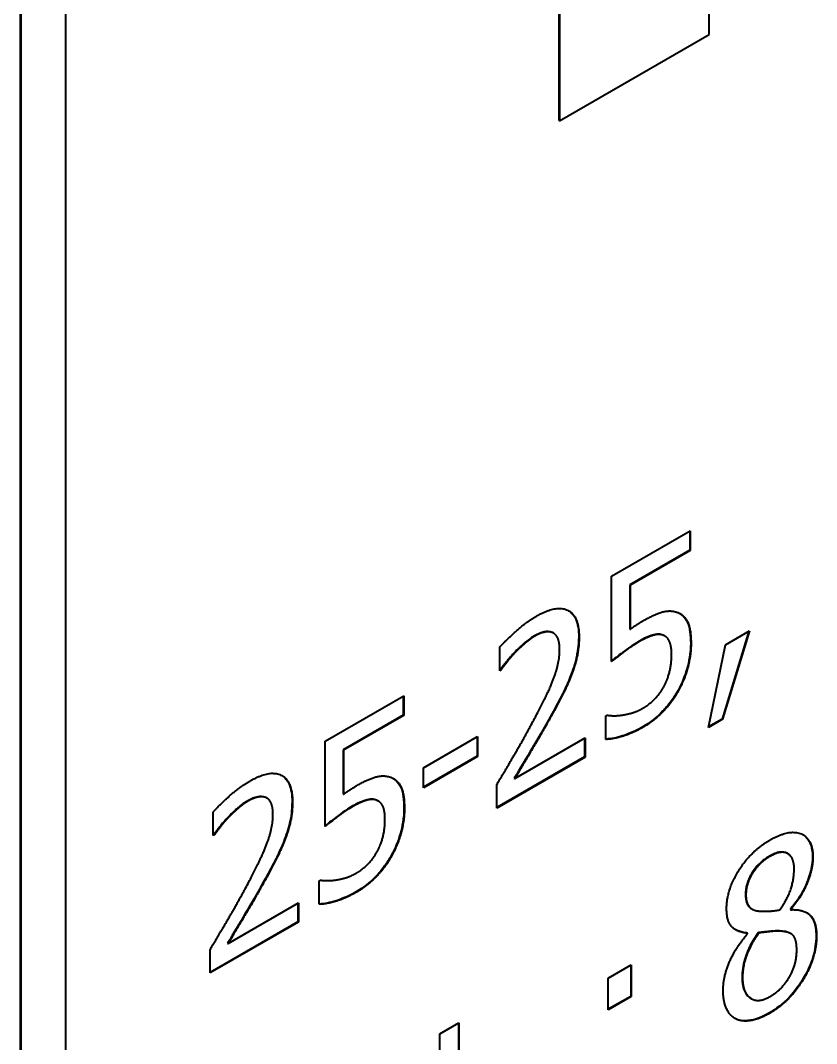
# Model space of a CAD drawing. Header units: inches. Extents: x 0 to 4752, y 0 to 3360.
# Drawn here: x 4257.52 to 4267.57, y 2281.57 to 2294.5 of the extents above; entities that cross this region are included whole.
import ezdxf

# ---------------------------------------------------------------- set-up
doc = ezdxf.new("R2010")
doc.units = ezdxf.units.IN
doc.header["$MEASUREMENT"] = 0
doc.layers.add('POWER SUPPLY CASE OUTLINE$0$가시적인 것(ISO)', color=3, linetype='Continuous', lineweight=40)
doc.layers.add('POWER SUPPLY CASE OUTLINE$0$가시적인 좁은 것(ISO)', color=3, linetype='Continuous', lineweight=35)

msp = doc.modelspace()

# ---------------------------------------------------------------- linework, layer by layer
at = {"layer": 'POWER SUPPLY CASE OUTLINE$0$가시적인 것(ISO)'}
for p, q in [((4264.319, 2293.241), (4264.319, 2297.613)), ((4264.325, 2297.61), (4264.325, 2293.237)), ((4257.516, 2248.489), (4257.516, 2297.541)), ((4257.521, 2297.538), (4257.521, 2248.485)), ((4258.087, 2249.41), (4258.087, 2297.265)), ((4266.215, 2294.326), (4266.215, 2295.195)), ((4264.325, 2293.237), (4266.215, 2294.326)), ((4264.319, 2293.241), (4264.325, 2293.237)), ((4264.983, 2287.479), (4265.976, 2288.051)), ((4265.97, 2288.047), (4265.97, 2287.808)), ((4265.976, 2288.051), (4265.976, 2287.805)), ((4265.97, 2287.808), (4265.211, 2287.37)), ((4265.976, 2287.805), (4265.216, 2287.367)), ((4265.97, 2287.808), (4265.976, 2287.805)), ((4264.983, 2286.4), (4264.983, 2287.479)), ((4265.211, 2287.37), (4265.216, 2287.367)), ((4265.211, 2287.37), (4265.211, 2286.812)), ((4265.216, 2287.367), (4265.216, 2286.809)), ((4264.243, 2286.763), (4264.248, 2286.76)), ((4265.211, 2286.812), (4265.216, 2286.809)), ((4265.632, 2286.734), (4265.637, 2286.731)), ((4265.65, 2286.725), (4265.656, 2286.722)), ((4266.715, 2286.783), (4266.377, 2285.674)), ((4266.723, 2286.788), (4266.382, 2285.671)), ((4266.419, 2286.613), (4266.723, 2286.788)), ((4263.569, 2286.284), (4263.569, 2286.583)), ((4266.205, 2285.569), (4266.419, 2286.613)), ((4263.576, 2286.295), (4263.569, 2286.291)), ((4263.582, 2286.292), (4263.569, 2286.284)), ((4263.576, 2286.295), (4263.582, 2286.292)), ((4261.363, 2285.394), (4262.356, 2285.966)), ((4262.35, 2285.962), (4262.35, 2285.723)), ((4262.356, 2285.966), (4262.356, 2285.72)), ((4262.35, 2285.723), (4261.59, 2285.285)), ((4262.356, 2285.72), (4261.596, 2285.282)), ((4262.35, 2285.723), (4262.356, 2285.72)), ((4264.908, 2285.714), (4264.926, 2285.724)), ((4264.908, 2285.417), (4264.908, 2285.714)), ((4266.382, 2285.671), (4266.205, 2285.569)), ((4266.377, 2285.674), (4266.207, 2285.576)), ((4266.377, 2285.674), (4266.382, 2285.671)), ((4262.605, 2285.059), (4263.29, 2285.454)), ((4263.285, 2285.451), (4263.285, 2285.203)), ((4263.29, 2285.454), (4263.29, 2285.2)), ((4263.758, 2284.923), (4264.647, 2285.435)), ((4264.641, 2285.432), (4264.641, 2285.196)), ((4264.647, 2285.435), (4264.647, 2285.192)), ((4261.363, 2284.315), (4261.363, 2285.394)), ((4261.59, 2285.285), (4261.596, 2285.282)), ((4261.59, 2285.285), (4261.59, 2284.727)), ((4261.596, 2285.282), (4261.596, 2284.724)), ((4263.285, 2285.203), (4262.605, 2284.812)), ((4263.29, 2285.2), (4262.605, 2284.805)), ((4263.285, 2285.203), (4263.29, 2285.2)), ((4264.641, 2285.196), (4263.531, 2284.556)), ((4264.647, 2285.192), (4263.531, 2284.549)), ((4264.641, 2285.196), (4264.647, 2285.192)), ((4262.605, 2284.805), (4262.605, 2285.059)), ((4263.752, 2284.926), (4263.758, 2284.923)), ((4263.531, 2284.549), (4263.531, 2284.846)), ((4260.622, 2284.678), (4260.628, 2284.675)), ((4261.59, 2284.727), (4261.596, 2284.724)), ((4262.011, 2284.649), (4262.017, 2284.646)), ((4262.03, 2284.641), (4262.036, 2284.637)), ((4259.949, 2284.2), (4259.949, 2284.498)), ((4259.956, 2284.21), (4259.949, 2284.206)), ((4259.962, 2284.207), (4259.949, 2284.2)), ((4259.956, 2284.21), (4259.962, 2284.207)), ((4267.2, 2283.976), (4267.206, 2283.973)), ((4261.288, 2283.629), (4261.305, 2283.639)), ((4261.288, 2283.332), (4261.288, 2283.629)), ((4260.138, 2282.838), (4261.027, 2283.35)), ((4261.021, 2283.347), (4261.021, 2283.111)), ((4261.027, 2283.35), (4261.027, 2283.107)), ((4266.752, 2283.276), (4266.757, 2283.273)), ((4267.244, 2283.276), (4267.244, 2283.267)), ((4267.244, 2283.276), (4267.249, 2283.273)), ((4267.244, 2283.267), (4267.249, 2283.264)), ((4267.249, 2283.273), (4267.249, 2283.264)), ((4261.021, 2283.111), (4259.91, 2282.471)), ((4261.027, 2283.107), (4259.91, 2282.465)), ((4261.021, 2283.111), (4261.027, 2283.107)), ((4266.692, 2282.97), (4266.698, 2282.967)), ((4266.698, 2282.958), (4266.698, 2282.967)), ((4266.837, 2282.974), (4266.843, 2282.971)), ((4267.103, 2282.996), (4267.109, 2282.993)), ((4267.241, 2282.964), (4267.246, 2282.961)), ((4260.132, 2282.841), (4260.138, 2282.838)), ((4259.91, 2282.465), (4259.91, 2282.761)), ((4264.939, 2282.398), (4265.229, 2282.566)), ((4265.224, 2282.562), (4265.224, 2282.169)), ((4265.229, 2282.566), (4265.229, 2282.165)), ((4264.939, 2281.998), (4264.939, 2282.398)), ((4265.224, 2282.169), (4264.939, 2282.005)), ((4265.229, 2282.165), (4264.939, 2281.998)), ((4265.224, 2282.169), (4265.229, 2282.165)), ((4266.74, 2282.144), (4266.746, 2282.14)), ((4262.812, 2281.696), (4263.053, 2281.834)), ((4263.047, 2281.831), (4263.047, 2279.992)), ((4263.053, 2281.834), (4263.053, 2279.989)), ((4262.812, 2279.603), (4262.812, 2281.696))]:
    msp.add_line(p, q, dxfattribs=at)
for points, degree in [([(4263.569, 2286.583), (4263.644, 2286.668), (4263.912, 2286.906), (4264.032, 2286.975)], 2), ([(4264.032, 2286.975), (4264.286, 2287.121), (4264.572, 2286.976), (4264.572, 2286.711)], 2), ([(4265.381, 2286.916), (4265.52, 2286.996), (4265.712, 2287.054), (4265.8, 2287.027)], 2), ([(4265.8, 2287.027), (4265.89, 2287), (4265.986, 2286.818), (4265.986, 2286.628)], 2), ([(4265.216, 2286.809), (4265.26, 2286.841), (4265.345, 2286.895), (4265.381, 2286.916)], 2), ([(4264.015, 2286.723), (4263.95, 2286.685), (4263.818, 2286.572), (4263.758, 2286.509)], 2), ([(4264.236, 2286.765), (4264.194, 2286.783), (4264.082, 2286.762), (4264.015, 2286.723)], 2), ([(4264.243, 2286.763), (4264.239, 2286.765), (4264.235, 2286.767), (4264.231, 2286.769)], 3), ([(4264.326, 2286.554), (4264.326, 2286.642), (4264.279, 2286.748), (4264.236, 2286.765)], 2), ([(4264.572, 2286.711), (4264.572, 2286.587), (4264.522, 2286.352), (4264.478, 2286.238)], 2), ([(4265.637, 2286.731), (4265.586, 2286.754), (4265.433, 2286.71), (4265.341, 2286.657)], 2), ([(4265.65, 2286.725), (4265.644, 2286.729), (4265.638, 2286.732), (4265.632, 2286.734)], 3), ([(4265.74, 2286.488), (4265.74, 2286.6), (4265.687, 2286.712), (4265.637, 2286.731)], 2), ([(4265.341, 2286.657), (4265.241, 2286.6), (4265.043, 2286.45), (4264.983, 2286.4)], 2), ([(4265.986, 2286.628), (4265.986, 2286.477), (4265.903, 2286.171), (4265.827, 2286.033)], 2), ([(4263.758, 2286.509), (4263.707, 2286.455), (4263.611, 2286.333), (4263.582, 2286.292)], 2), ([(4263.968, 2285.602), (4264.175, 2285.984), (4264.326, 2286.386), (4264.326, 2286.554)], 2), ([(4265.648, 2286.094), (4265.693, 2286.183), (4265.74, 2286.376), (4265.74, 2286.488)], 2), ([(4264.478, 2286.238), (4264.434, 2286.121), (4264.307, 2285.868), (4264.236, 2285.741)], 2), ([(4265.386, 2285.816), (4265.46, 2285.859), (4265.598, 2285.999), (4265.648, 2286.094)], 2), ([(4265.827, 2286.033), (4265.75, 2285.894), (4265.523, 2285.652), (4265.382, 2285.571)], 2), ([(4265.121, 2285.725), (4265.193, 2285.737), (4265.312, 2285.773), (4265.386, 2285.816)], 2), ([(4264.236, 2285.741), (4264.122, 2285.531), (4263.842, 2285.061), (4263.758, 2284.923)], 2), ([(4264.926, 2285.724), (4264.954, 2285.717), (4265.058, 2285.715), (4265.121, 2285.725)], 2), ([(4263.531, 2284.846), (4263.651, 2285.046), (4263.865, 2285.412), (4263.968, 2285.602)], 2), ([(4265.382, 2285.571), (4265.253, 2285.497), (4265.001, 2285.418), (4264.908, 2285.417)], 2), ([(4259.949, 2284.498), (4260.023, 2284.584), (4260.292, 2284.821), (4260.412, 2284.89)], 2), ([(4260.412, 2284.89), (4260.666, 2285.037), (4260.952, 2284.891), (4260.952, 2284.626)], 2), ([(4261.76, 2284.831), (4261.9, 2284.911), (4262.092, 2284.969), (4262.18, 2284.942)], 2), ([(4262.18, 2284.942), (4262.269, 2284.915), (4262.366, 2284.733), (4262.366, 2284.544)], 2), ([(4261.596, 2284.724), (4261.64, 2284.756), (4261.725, 2284.81), (4261.76, 2284.831)], 2), ([(4260.394, 2284.638), (4260.33, 2284.601), (4260.198, 2284.487), (4260.138, 2284.424)], 2), ([(4260.616, 2284.681), (4260.573, 2284.698), (4260.462, 2284.677), (4260.394, 2284.638)], 2), ([(4260.622, 2284.678), (4260.618, 2284.68), (4260.614, 2284.682), (4260.61, 2284.684)], 3), ([(4260.705, 2284.469), (4260.705, 2284.557), (4260.659, 2284.663), (4260.616, 2284.681)], 2), ([(4260.952, 2284.626), (4260.952, 2284.503), (4260.902, 2284.267), (4260.858, 2284.153)], 2), ([(4262.017, 2284.646), (4261.966, 2284.669), (4261.813, 2284.625), (4261.721, 2284.572)], 2), ([(4262.03, 2284.641), (4262.024, 2284.644), (4262.018, 2284.647), (4262.011, 2284.649)], 3), ([(4262.12, 2284.403), (4262.12, 2284.515), (4262.067, 2284.627), (4262.017, 2284.646)], 2), ([(4261.721, 2284.572), (4261.621, 2284.515), (4261.423, 2284.365), (4261.363, 2284.315)], 2), ([(4262.366, 2284.544), (4262.366, 2284.393), (4262.282, 2284.087), (4262.206, 2283.948)], 2), ([(4260.138, 2284.424), (4260.086, 2284.371), (4259.991, 2284.248), (4259.962, 2284.207)], 2), ([(4260.348, 2283.517), (4260.554, 2283.899), (4260.705, 2284.301), (4260.705, 2284.469)], 2), ([(4262.027, 2284.009), (4262.073, 2284.098), (4262.12, 2284.291), (4262.12, 2284.403)], 2), ([(4266.981, 2284.144), (4267.227, 2284.286), (4267.525, 2284.159), (4267.525, 2283.925)], 2), ([(4260.858, 2284.153), (4260.814, 2284.036), (4260.686, 2283.783), (4260.616, 2283.656)], 2), ([(4266.435, 2283.279), (4266.435, 2283.514), (4266.743, 2284.007), (4266.981, 2284.144)], 2), ([(4261.766, 2283.732), (4261.839, 2283.774), (4261.977, 2283.914), (4262.027, 2284.009)], 2), ([(4267.288, 2283.785), (4267.288, 2283.926), (4267.125, 2284.02), (4266.98, 2283.936)], 2), ([(4262.206, 2283.948), (4262.13, 2283.809), (4261.902, 2283.568), (4261.762, 2283.487)], 2), ([(4266.98, 2283.936), (4266.848, 2283.86), (4266.679, 2283.595), (4266.679, 2283.451)], 2), ([(4267.525, 2283.925), (4267.525, 2283.784), (4267.383, 2283.428), (4267.249, 2283.273)], 2), ([(4261.501, 2283.64), (4261.572, 2283.652), (4261.691, 2283.689), (4261.766, 2283.732)], 2), ([(4267.107, 2283.262), (4267.213, 2283.416), (4267.288, 2283.658), (4267.288, 2283.785)], 2), ([(4260.616, 2283.656), (4260.502, 2283.446), (4260.221, 2282.976), (4260.138, 2282.838)], 2), ([(4261.305, 2283.639), (4261.333, 2283.632), (4261.437, 2283.631), (4261.501, 2283.64)], 2), ([(4259.91, 2282.761), (4260.031, 2282.961), (4260.245, 2283.327), (4260.348, 2283.517)], 2), ([(4261.762, 2283.487), (4261.633, 2283.412), (4261.38, 2283.333), (4261.288, 2283.332)], 2), ([(4266.679, 2283.451), (4266.679, 2283.348), (4266.765, 2283.253), (4266.852, 2283.246)], 2), ([(4266.698, 2282.967), (4266.564, 2282.98), (4266.435, 2283.119), (4266.435, 2283.279)], 2), ([(4266.852, 2283.246), (4266.889, 2283.243), (4267.044, 2283.249), (4267.107, 2283.262)], 2), ([(4267.249, 2283.264), (4267.408, 2283.271), (4267.571, 2283.12), (4267.571, 2282.927)], 2), ([(4266.391, 2282.243), (4266.391, 2282.412), (4266.548, 2282.787), (4266.698, 2282.958)], 2), ([(4266.692, 2282.97), (4266.641, 2282.975), (4266.591, 2282.987), (4266.548, 2283.011)], 3), ([(4266.843, 2282.971), (4266.743, 2282.837), (4266.636, 2282.548), (4266.636, 2282.404)], 2), ([(4267.109, 2282.993), (4267.068, 2282.997), (4266.93, 2282.98), (4266.843, 2282.971)], 2), ([(4267.241, 2282.964), (4267.206, 2282.984), (4267.157, 2282.994), (4267.103, 2282.996)], 3), ([(4267.321, 2282.756), (4267.321, 2282.885), (4267.233, 2282.987), (4267.109, 2282.993)], 2), ([(4267.571, 2282.927), (4267.571, 2282.659), (4267.233, 2282.102), (4266.981, 2281.956)], 2), ([(4266.984, 2282.167), (4267.136, 2282.254), (4267.321, 2282.573), (4267.321, 2282.756)], 2), ([(4266.636, 2282.404), (4266.636, 2282.214), (4266.834, 2282.08), (4266.984, 2282.167)], 2), ([(4266.547, 2281.886), (4266.471, 2281.927), (4266.391, 2282.112), (4266.391, 2282.243)], 2), ([(4266.981, 2281.956), (4266.846, 2281.879), (4266.625, 2281.844), (4266.547, 2281.886)], 2), ([(4266.541, 2281.889), (4266.54, 2281.89), (4266.539, 2281.891), (4266.538, 2281.891)], 3)]:
    msp.add_open_spline(points, degree=degree, dxfattribs=at)
for points, knots in [([(4264.436, 2287.045), (4264.477, 2287.021), (4264.508, 2286.984), (4264.556, 2286.874), (4264.567, 2286.797), (4264.567, 2286.714)], [-0.06849731, -0.06849731, -0.06849731, -0.06849731, -0.03792369, -0.03792369, 0, 0, 0, 0]), ([(4265.845, 2287.008), (4265.858, 2287), (4265.869, 2286.991), (4265.905, 2286.958), (4265.927, 2286.928), (4265.971, 2286.826), (4265.981, 2286.732), (4265.981, 2286.632)], [-0.08110192, -0.08110192, -0.08110192, -0.08110192, -0.07025254, -0.07025254, -0.04617148, -0.04617148, 0, 0, 0, 0]), ([(4264.009, 2286.726), (4263.948, 2286.691), (4263.9, 2286.65), (4263.836, 2286.595), (4263.793, 2286.555), (4263.752, 2286.512)], [-0.0350196, -0.0350196, -0.0350196, -0.0350196, -0.02350936, -0.02350936, 0, 0, 0, 0]), ([(4264.231, 2286.769), (4264.196, 2286.783), (4264.16, 2286.781), (4264.093, 2286.768), (4264.051, 2286.75), (4264.009, 2286.726)], [-0.03768888, -0.03768888, -0.03768888, -0.03768888, -0.02216297, -0.02216297, 0, 0, 0, 0]), ([(4264.567, 2286.714), (4264.567, 2286.599), (4264.55, 2286.514), (4264.526, 2286.396), (4264.503, 2286.319), (4264.473, 2286.242)], [-0.0491395, -0.0491395, -0.0491395, -0.0491395, -0.03196076, -0.03196076, 0, 0, 0, 0]), ([(4265.632, 2286.734), (4265.614, 2286.742), (4265.595, 2286.746), (4265.544, 2286.746), (4265.517, 2286.739), (4265.449, 2286.72), (4265.392, 2286.693), (4265.335, 2286.66)], [-0.04194345, -0.04194345, -0.04194345, -0.04194345, -0.03703958, -0.03703958, -0.02998323, -0.02998323, 0, 0, 0, 0]), ([(4265.335, 2286.66), (4265.237, 2286.603), (4265.163, 2286.548), (4265.089, 2286.492), (4265.031, 2286.447), (4264.983, 2286.408)], [-0.0408979, -0.0408979, -0.0408979, -0.0408979, -0.02663719, -0.02663719, -0.00101463, -0.00101463, -0.00101463, -0.00101463]), ([(4265.981, 2286.632), (4265.981, 2286.5), (4265.957, 2286.391), (4265.909, 2286.222), (4265.871, 2286.128), (4265.821, 2286.036)], [-0.06969027, -0.06969027, -0.06969027, -0.06969027, -0.03931917, -0.03931917, 0, 0, 0, 0]), ([(4263.752, 2286.512), (4263.702, 2286.459), (4263.666, 2286.414), (4263.629, 2286.366), (4263.6, 2286.328), (4263.576, 2286.295)], [-0.0232837, -0.0232837, -0.0232837, -0.0232837, -0.01528095, -0.01528095, 0, 0, 0, 0]), ([(4264.473, 2286.242), (4264.43, 2286.128), (4264.383, 2286.035), (4264.322, 2285.913), (4264.277, 2285.828), (4264.231, 2285.744)], [-0.05140977, -0.05140977, -0.05140977, -0.05140977, -0.03593693, -0.03593693, 0, 0, 0, 0]), ([(4265.821, 2286.036), (4265.795, 2285.989), (4265.766, 2285.944), (4265.695, 2285.846), (4265.656, 2285.803), (4265.55, 2285.691), (4265.464, 2285.625), (4265.376, 2285.575)], [-0.07222758, -0.07222758, -0.07222758, -0.07222758, -0.06095859, -0.06095859, -0.04642311, -0.04642311, 0, 0, 0, 0]), ([(4264.231, 2285.744), (4264.118, 2285.537), (4264.039, 2285.404), (4263.909, 2285.186), (4263.822, 2285.04), (4263.752, 2284.926)], [-0.09639597, -0.09639597, -0.09639597, -0.09639597, -0.05005426, -0.05005426, 0, 0, 0, 0]), ([(4265.376, 2285.575), (4265.258, 2285.507), (4265.168, 2285.475), (4265.049, 2285.438), (4264.975, 2285.422), (4264.908, 2285.421)], [-0.06600544, -0.06600544, -0.06600544, -0.06600544, -0.04042675, -0.04042675, -0.00111119, -0.00111119, -0.00111119, -0.00111119]), ([(4260.816, 2284.96), (4260.856, 2284.936), (4260.887, 2284.899), (4260.936, 2284.789), (4260.946, 2284.712), (4260.946, 2284.63)], [-0.06849731, -0.06849731, -0.06849731, -0.06849731, -0.03792369, -0.03792369, 0, 0, 0, 0]), ([(4262.224, 2284.923), (4262.237, 2284.915), (4262.249, 2284.907), (4262.285, 2284.873), (4262.306, 2284.843), (4262.35, 2284.741), (4262.36, 2284.647), (4262.36, 2284.547)], [-0.08110192, -0.08110192, -0.08110192, -0.08110192, -0.07025254, -0.07025254, -0.04617148, -0.04617148, 0, 0, 0, 0]), ([(4260.389, 2284.641), (4260.327, 2284.606), (4260.279, 2284.565), (4260.215, 2284.51), (4260.173, 2284.47), (4260.132, 2284.427)], [-0.0350196, -0.0350196, -0.0350196, -0.0350196, -0.02350936, -0.02350936, 0, 0, 0, 0]), ([(4260.61, 2284.684), (4260.576, 2284.698), (4260.54, 2284.696), (4260.472, 2284.683), (4260.431, 2284.665), (4260.389, 2284.641)], [-0.03768888, -0.03768888, -0.03768888, -0.03768888, -0.02216297, -0.02216297, 0, 0, 0, 0]), ([(4260.946, 2284.63), (4260.946, 2284.514), (4260.93, 2284.429), (4260.905, 2284.312), (4260.882, 2284.234), (4260.852, 2284.157)], [-0.0491395, -0.0491395, -0.0491395, -0.0491395, -0.03196076, -0.03196076, 0, 0, 0, 0]), ([(4262.011, 2284.649), (4261.994, 2284.657), (4261.974, 2284.661), (4261.924, 2284.661), (4261.897, 2284.654), (4261.829, 2284.635), (4261.771, 2284.608), (4261.715, 2284.575)], [-0.04194345, -0.04194345, -0.04194345, -0.04194345, -0.03703958, -0.03703958, -0.02998323, -0.02998323, 0, 0, 0, 0]), ([(4261.715, 2284.575), (4261.616, 2284.519), (4261.542, 2284.463), (4261.469, 2284.407), (4261.411, 2284.363), (4261.363, 2284.323)], [-0.0408979, -0.0408979, -0.0408979, -0.0408979, -0.02663719, -0.02663719, -0.00101463, -0.00101463, -0.00101463, -0.00101463]), ([(4262.36, 2284.547), (4262.36, 2284.415), (4262.336, 2284.306), (4262.289, 2284.137), (4262.251, 2284.043), (4262.2, 2283.951)], [-0.06969027, -0.06969027, -0.06969027, -0.06969027, -0.03931917, -0.03931917, 0, 0, 0, 0]), ([(4260.132, 2284.427), (4260.081, 2284.374), (4260.046, 2284.329), (4260.009, 2284.281), (4259.98, 2284.243), (4259.956, 2284.21)], [-0.0232837, -0.0232837, -0.0232837, -0.0232837, -0.01528095, -0.01528095, 0, 0, 0, 0]), ([(4260.852, 2284.157), (4260.81, 2284.043), (4260.763, 2283.95), (4260.702, 2283.828), (4260.657, 2283.743), (4260.61, 2283.659)], [-0.05140977, -0.05140977, -0.05140977, -0.05140977, -0.03593693, -0.03593693, 0, 0, 0, 0]), ([(4267.398, 2284.212), (4267.399, 2284.211), (4267.4, 2284.211), (4267.437, 2284.188), (4267.467, 2284.155), (4267.51, 2284.059), (4267.52, 2283.997), (4267.52, 2283.928)], [-0.06034394, -0.06034394, -0.06034394, -0.06034394, -0.0598059, -0.0598059, -0.0316172, -0.0316172, 0, 0, 0, 0]), ([(4267.2, 2283.976), (4267.2, 2283.977), (4267.199, 2283.977), (4267.173, 2283.991), (4267.144, 2283.996), (4267.068, 2283.987), (4267.021, 2283.967), (4266.974, 2283.94)], [-0.04383365, -0.04383365, -0.04383365, -0.04383365, -0.0433829, -0.0433829, -0.02485532, -0.02485532, 0, 0, 0, 0]), ([(4262.2, 2283.951), (4262.175, 2283.904), (4262.146, 2283.859), (4262.075, 2283.762), (4262.036, 2283.718), (4261.93, 2283.606), (4261.844, 2283.54), (4261.756, 2283.49)], [-0.07222758, -0.07222758, -0.07222758, -0.07222758, -0.06095859, -0.06095859, -0.04642311, -0.04642311, 0, 0, 0, 0]), ([(4266.974, 2283.94), (4266.947, 2283.924), (4266.92, 2283.906), (4266.869, 2283.864), (4266.845, 2283.842), (4266.781, 2283.771), (4266.755, 2283.729), (4266.721, 2283.669), (4266.704, 2283.63), (4266.679, 2283.543), (4266.673, 2283.497), (4266.673, 2283.454)], [-0.05615887, -0.05615887, -0.05615887, -0.05615887, -0.05054734, -0.05054734, -0.04538388, -0.04538388, -0.03601597, -0.03601597, -0.01962002, -0.01962002, 0, 0, 0, 0]), ([(4267.52, 2283.928), (4267.52, 2283.868), (4267.51, 2283.804), (4267.478, 2283.685), (4267.451, 2283.601), (4267.358, 2283.423), (4267.304, 2283.346), (4267.244, 2283.276)], [-0.12763, -0.12763, -0.12763, -0.12763, -0.0755055, -0.0755055, -0.0358914, -0.0358914, 0, 0, 0, 0]), ([(4260.61, 2283.659), (4260.497, 2283.452), (4260.418, 2283.319), (4260.288, 2283.101), (4260.201, 2282.955), (4260.132, 2282.841)], [-0.09639597, -0.09639597, -0.09639597, -0.09639597, -0.05005426, -0.05005426, 0, 0, 0, 0]), ([(4261.756, 2283.49), (4261.638, 2283.422), (4261.548, 2283.391), (4261.429, 2283.353), (4261.355, 2283.337), (4261.288, 2283.336)], [-0.06600544, -0.06600544, -0.06600544, -0.06600544, -0.04042675, -0.04042675, -0.00111119, -0.00111119, -0.00111119, -0.00111119]), ([(4266.673, 2283.454), (4266.673, 2283.419), (4266.677, 2283.386), (4266.697, 2283.326), (4266.711, 2283.308), (4266.734, 2283.287), (4266.742, 2283.281), (4266.752, 2283.276)], [-0.05119082, -0.05119082, -0.05119082, -0.05119082, -0.03994161, -0.03994161, -0.02755332, -0.02755332, -0.02071346, -0.02071346, -0.02071346, -0.02071346]), ([(4267.446, 2283.227), (4267.448, 2283.225), (4267.45, 2283.224), (4267.494, 2283.196), (4267.518, 2283.162), (4267.556, 2283.072), (4267.565, 2283.003), (4267.565, 2282.93)], [-0.0568812, -0.0568812, -0.0568812, -0.0568812, -0.05567703, -0.05567703, -0.03352345, -0.03352345, 0, 0, 0, 0]), ([(4266.837, 2282.974), (4266.799, 2282.922), (4266.764, 2282.868), (4266.713, 2282.768), (4266.686, 2282.708), (4266.641, 2282.557), (4266.631, 2282.48), (4266.631, 2282.407)], [-0.1024099, -0.1024099, -0.1024099, -0.1024099, -0.06237, -0.06237, -0.0333453, -0.0333453, 0, 0, 0, 0]), ([(4267.103, 2282.996), (4267.07, 2282.999), (4267.028, 2282.996), (4266.941, 2282.985), (4266.889, 2282.98), (4266.837, 2282.974)], [-0.04964421, -0.04964421, -0.04964421, -0.04964421, -0.02961495, -0.02961495, 0, 0, 0, 0]), ([(4267.565, 2282.93), (4267.565, 2282.847), (4267.553, 2282.759), (4267.498, 2282.576), (4267.458, 2282.488), (4267.362, 2282.325), (4267.302, 2282.238), (4267.145, 2282.073), (4267.061, 2282.009), (4266.975, 2281.96)], [-0.1886704, -0.1886704, -0.1886704, -0.1886704, -0.1385152, -0.1385152, -0.0900014, -0.0900014, -0.0454715, -0.0454715, 0, 0, 0, 0]), ([(4266.631, 2282.407), (4266.631, 2282.373), (4266.633, 2282.339), (4266.644, 2282.28), (4266.652, 2282.253), (4266.685, 2282.185), (4266.714, 2282.159), (4266.74, 2282.144)], [-0.08712441, -0.08712441, -0.08712441, -0.08712441, -0.07639415, -0.07639415, -0.06636638, -0.06636638, -0.04705919, -0.04705919, -0.04705919, -0.04705919]), ([(4266.975, 2281.96), (4266.882, 2281.906), (4266.79, 2281.87), (4266.643, 2281.856), (4266.588, 2281.864), (4266.541, 2281.889)], [-0.08439858, -0.08439858, -0.08439858, -0.08439858, -0.03474466, -0.03474466, 0, 0, 0, 0])]:
    msp.add_open_spline(points, degree=3, knots=knots, dxfattribs=at)
at = {"layer": 'POWER SUPPLY CASE OUTLINE$0$가시적인 좁은 것(ISO)'}
for p, q in [((4264.009, 2286.726), (4264.015, 2286.723)), ((4264.231, 2286.769), (4264.236, 2286.765)), ((4264.567, 2286.714), (4264.572, 2286.711)), ((4265.335, 2286.66), (4265.341, 2286.657)), ((4265.981, 2286.632), (4265.986, 2286.628)), ((4263.752, 2286.512), (4263.758, 2286.509)), ((4264.473, 2286.242), (4264.478, 2286.238)), ((4265.821, 2286.036), (4265.827, 2286.033)), ((4264.231, 2285.744), (4264.236, 2285.741)), ((4265.376, 2285.575), (4265.382, 2285.571)), ((4260.389, 2284.641), (4260.394, 2284.638)), ((4260.61, 2284.684), (4260.616, 2284.681)), ((4260.946, 2284.63), (4260.952, 2284.626)), ((4261.715, 2284.575), (4261.721, 2284.572)), ((4262.36, 2284.547), (4262.366, 2284.544)), ((4260.132, 2284.427), (4260.138, 2284.424)), ((4260.852, 2284.157), (4260.858, 2284.153)), ((4262.2, 2283.951), (4262.206, 2283.948)), ((4266.974, 2283.94), (4266.98, 2283.936)), ((4267.52, 2283.928), (4267.525, 2283.925)), ((4260.61, 2283.659), (4260.616, 2283.656)), ((4261.756, 2283.49), (4261.762, 2283.487)), ((4266.673, 2283.454), (4266.679, 2283.451)), ((4267.565, 2282.93), (4267.571, 2282.927)), ((4266.631, 2282.407), (4266.636, 2282.404)), ((4266.975, 2281.96), (4266.981, 2281.956)), ((4266.541, 2281.889), (4266.547, 2281.886))]:
    msp.add_line(p, q, dxfattribs=at)

doc.saveas('drawing.dxf')
